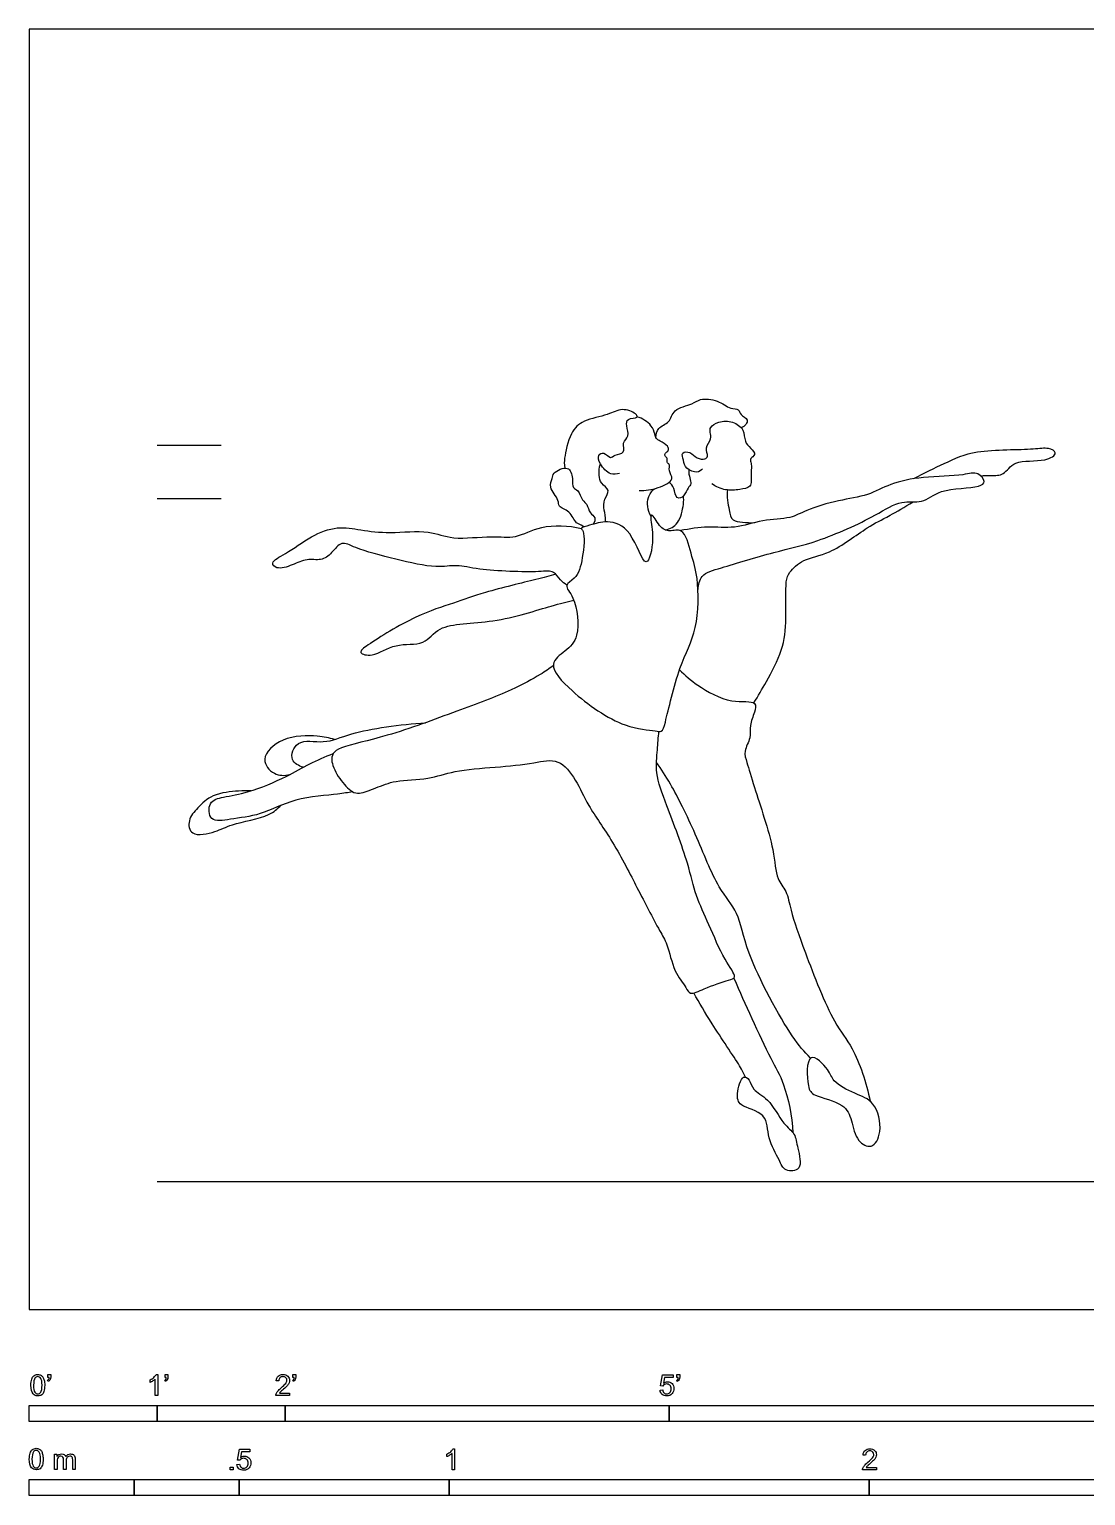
# Model space of a CAD drawing. Header units: millimetres. Extents: x 1.9 to 19.7, y 0.9 to 24.9.
# Drawn here: x 1.914 to 4.43, y 0.86 to 4.351 of the extents above; entities that cross this region are included whole.
import ezdxf

# ---------------------------------------------------------------- set-up
doc = ezdxf.new("R2010")
doc.units = ezdxf.units.MM
for name, color, linetype, true_color in [('AG-DIAGRAM', 7, 'Continuous', 0xfecc66), ('AG-GUIDE', 7, 'Continuous', 0xcccccc), ('AG-PEOPLE', 7, 'Continuous', 0x66ccff), ('N-SYMB', 7, 'Continuous', 0x800040), ('X-VPRT', 6, 'Continuous', 0xff00ff)]:
    doc.layers.add(name, color=color, linetype=linetype, true_color=true_color)

msp = doc.modelspace()

# ---------------------------------------------------------------- linework, layer by layer
at = {"layer": 'AG-DIAGRAM'}
msp.add_line((2.2184, 1.6083), (19.3822, 1.6083), dxfattribs=at)
at = {"layer": 'AG-GUIDE'}
for p, q in [((2.2184, 3.3609), (2.3708, 3.3609)), ((2.2184, 3.2339), (2.3708, 3.2339))]:
    msp.add_line(p, q, dxfattribs=at)
at = {"layer": 'AG-PEOPLE'}
for points, knots in [([(3.4057, 3.3794), (3.4063, 3.387), (3.4088, 3.4045), (3.4407, 3.4139), (3.4459, 3.4485), (3.4934, 3.458), (3.5107, 3.473), (3.5543, 3.4703), (3.5813, 3.4462), (3.6044, 3.4487), (3.6063, 3.4328), (3.6273, 3.4228), (3.6203, 3.4099), (3.6136, 3.404), (3.6094, 3.4022)], [0, 0, 0, 0, 0.272701, 0.577751, 0.891278, 1.267685, 1.543409, 1.904371, 2.249357, 2.493859, 2.699461, 2.952358, 3.141442, 3.352779, 3.352779, 3.352779, 3.352779]), ([(3.3192, 3.2941), (3.3125, 3.2921), (3.2968, 3.2885), (3.2717, 3.3146), (3.266, 3.3375), (3.2829, 3.3466), (3.2979, 3.3271), (3.3075, 3.34), (3.3354, 3.3406), (3.3236, 3.3686), (3.3446, 3.3819), (3.335, 3.4065), (3.3362, 3.4265), (3.365, 3.4252), (3.3571, 3.439), (3.3237, 3.4513), (3.2911, 3.4316), (3.2328, 3.4221), (3.2008, 3.3924), (3.1872, 3.3289), (3.1874, 3.3175), (3.1887, 3.3067)], [0, 0, 0, 0, 0.262532, 0.597092, 0.857256, 1.063704, 1.311069, 1.511861, 1.775255, 2.039126, 2.295458, 2.576305, 2.806814, 3.067047, 3.232041, 3.559194, 3.91291, 4.345905, 4.722663, 5.166651, 5.438659, 5.438659, 5.438659, 5.438659]), ([(3.3662, 3.2536), (3.3813, 3.2527), (3.4083, 3.257), (3.4534, 3.2783), (3.4341, 3.2992), (3.4411, 3.3164), (3.4302, 3.3194), (3.4351, 3.3301), (3.4263, 3.3351), (3.4276, 3.3436), (3.4376, 3.348), (3.4348, 3.3607), (3.4164, 3.3712), (3.4059, 3.3758), (3.4031, 3.3888), (3.3969, 3.4103), (3.3736, 3.4254), (3.3609, 3.4287)], [0, 0, 0, 0, 0.385853, 0.742514, 0.998445, 1.221111, 1.375103, 1.543723, 1.708411, 1.856954, 2.031366, 2.212314, 2.475055, 2.664121, 2.859204, 3.125919, 3.485658, 3.485658, 3.485658, 3.485658]), ([(3.5169, 3.3048), (3.5133, 3.3013), (3.5046, 3.2933), (3.476, 3.3042), (3.4722, 3.324), (3.4648, 3.3457), (3.4899, 3.3464), (3.5018, 3.3288), (3.5226, 3.3269), (3.5317, 3.3348), (3.5218, 3.3558), (3.5396, 3.3756), (3.5349, 3.3914), (3.5339, 3.4055), (3.5564, 3.4191), (3.5891, 3.4195), (3.6175, 3.3994), (3.6158, 3.3696), (3.6308, 3.3548), (3.6467, 3.3385), (3.6293, 3.3301), (3.6323, 3.3205), (3.6343, 3.3093), (3.6322, 3.3009), (3.6328, 3.2871), (3.6328, 3.2758), (3.6321, 3.2601), (3.6039, 3.2552), (3.5717, 3.2522), (3.5489, 3.2623), (3.5389, 3.269)], [0, 0, 0, 0, 0.222811, 0.513017, 0.773554, 1.010844, 1.246598, 1.51006, 1.757123, 1.927031, 2.180981, 2.461497, 2.684344, 2.883183, 3.157829, 3.4852, 3.804254, 4.098928, 4.365126, 4.603129, 4.81134, 4.97996, 5.171814, 5.340876, 5.550023, 5.748438, 5.950574, 6.236671, 6.568495, 6.911506, 6.911506, 6.911506, 6.911506]), ([(4.1793, 3.2886), (4.1877, 3.289), (4.2095, 3.2893), (4.2356, 3.2883), (4.2595, 3.3293), (4.3289, 3.319), (4.367, 3.3428), (4.3372, 3.3569), (4.3035, 3.3487), (4.1655, 3.3519), (4.1002, 3.3205), (4.0439, 3.2945), (4.0196, 3.2813)], [5.560501, 5.560501, 5.560501, 5.560501, 5.74328, 6.059683, 6.416341, 6.893073, 7.207628, 7.45842, 7.80496, 8.464625, 8.993508, 9.432205, 9.432205, 9.432205, 9.432205]), ([(3.2343, 3.1667), (3.2249, 3.174), (3.2139, 3.1734), (3.2029, 3.2061), (3.1717, 3.2132), (3.1765, 3.2314), (3.1491, 3.2602), (3.1599, 3.2818), (3.1596, 3.2964), (3.1995, 3.3159), (3.2089, 3.2819), (3.2061, 3.2582), (3.2224, 3.2549), (3.2296, 3.2287), (3.2432, 3.2215), (3.2473, 3.1989), (3.2637, 3.1901), (3.2597, 3.1783), (3.2569, 3.1731)], [4.641559, 4.641559, 4.641559, 4.641559, 4.848231, 5.177747, 5.482047, 5.704731, 6.05842, 6.326875, 6.546693, 6.885312, 7.193373, 7.468496, 7.678613, 7.972352, 8.199463, 8.469888, 8.704271, 8.93863, 8.93863, 8.93863, 8.93863]), ([(3.2857, 3.1785), (3.2864, 3.1925), (3.2819, 3.2058), (3.281, 3.2333), (3.2993, 3.2538), (3.274, 3.2698), (3.2697, 3.2897), (3.2708, 3.3081), (3.2737, 3.3165)], [7.17548, 7.17548, 7.17548, 7.17548, 7.453899, 7.763573, 8.040618, 8.329149, 8.598233, 8.908548, 8.908548, 8.908548, 8.908548]), ([(3.4841, 3.3029), (3.4836, 3.2883), (3.4939, 3.268), (3.4805, 3.2604), (3.4751, 3.2392), (3.4527, 3.2305), (3.4511, 3.2608), (3.4418, 3.2686), (3.4374, 3.2729)], [0, 0, 0, 0, 0.323515, 0.547173, 0.84117, 1.090505, 1.398429, 1.671385, 1.671385, 1.671385, 1.671385]), ([(3.5062, 3.0177), (3.5069, 3.0286), (3.5125, 3.0555), (3.5658, 3.07), (3.6913, 3.1091), (3.789, 3.1283), (3.9272, 3.1904), (3.9869, 3.2319), (4.0423, 3.2205), (4.0815, 3.2597), (4.1722, 3.2583), (4.1935, 3.2739), (4.1719, 3.2997), (4.1347, 3.2874), (4.0415, 3.2872), (3.9655, 3.2714), (3.9104, 3.2399), (3.8414, 3.2309), (3.7648, 3.2083), (3.7264, 3.185), (3.6588, 3.1852), (3.5941, 3.1609), (3.5299, 3.1697), (3.4862, 3.162), (3.4647, 3.1577)], [0, 0, 0, 0, 0.327994, 0.733718, 1.386288, 1.982791, 2.681736, 3.164031, 3.557449, 3.97394, 4.513421, 4.753464, 5.028584, 5.371973, 5.927489, 6.437606, 6.883752, 7.364491, 7.872104, 8.25297, 8.713078, 9.188962, 9.644802, 10.109446, 10.109446, 10.109446, 10.109446]), ([(3.3944, 3.1917), (3.3904, 3.1989), (3.3855, 3.2151), (3.3857, 3.2371), (3.3959, 3.252), (3.4023, 3.2576)], [0, 0, 0, 0, 0.2846499, 0.5494609, 0.8384811, 0.8384811, 0.8384811, 0.8384811]), ([(3.5762, 3.2546), (3.5746, 3.2388), (3.5796, 3.2085), (3.5862, 3.1797), (3.6132, 3.1779), (3.6317, 3.1762), (3.6413, 3.177)], [0, 0, 0, 0, 0.396027, 0.684809, 0.960228, 1.26898, 1.26898, 1.26898, 1.26898]), ([(3.4291, 3.1588), (3.4396, 3.1624), (3.462, 3.1722), (3.4724, 3.2189), (3.4722, 3.2343), (3.4717, 3.2407)], [0, 0, 0, 0, 0.3303526, 0.7180607, 0.9572226, 0.9572226, 0.9572226, 0.9572226]), ([(3.6392, 2.7475), (3.6497, 2.7642), (3.6689, 2.7983), (3.7104, 2.8737), (3.7174, 2.9456), (3.7135, 3.0353), (3.7226, 3.0591), (3.7587, 3.0932), (3.8223, 3.0999), (3.9103, 3.1686), (3.9527, 3.187), (3.9985, 3.2144), (4.0183, 3.2261)], [0, 0, 0, 0, 0.440901, 0.961357, 1.464975, 1.995209, 2.278943, 2.655756, 3.11723, 3.707193, 4.159315, 4.489761, 4.489761, 4.489761, 4.489761]), ([(3.4041, 2.681), (3.3889, 2.6834), (3.3238, 2.6864), (3.2094, 2.7677), (3.1447, 2.8391), (3.1922, 2.8716), (3.2267, 2.905), (3.2171, 2.9974), (3.1837, 3.0284), (3.2184, 3.0432), (3.2326, 3.0909), (3.2378, 3.1552), (3.2242, 3.1647), (3.2518, 3.1711), (3.2918, 3.1842), (3.3503, 3.1633), (3.3834, 3.0473), (3.4036, 3.1427), (3.3921, 3.1827), (3.3962, 3.2019), (3.4136, 3.1651), (3.4379, 3.1531), (3.4734, 3.1677), (3.4904, 3.0978), (3.5081, 3.0458), (3.5081, 2.9189), (3.4593, 2.8381), (3.4306, 2.7069), (3.4213, 2.677), (3.411, 2.68), (3.4041, 2.681)], [0, 0, 0, 0, 0.488006, 1.189002, 1.694133, 2.064076, 2.457965, 2.995878, 3.329556, 3.614985, 4.030515, 4.483687, 4.647918, 4.907166, 5.283901, 5.728114, 6.231874, 6.662225, 7.065426, 7.228127, 7.546525, 7.846811, 8.145324, 8.580998, 9.032072, 9.651476, 10.234884, 10.89356, 11.172433, 11.392278, 11.392278, 11.392278, 11.392278]), ([(3.1936, 3.0279), (3.1885, 3.0319), (3.1779, 3.0393), (3.1628, 3.0643), (3.1241, 3.0575), (2.9851, 3.0626), (2.9337, 3.0779), (2.8794, 3.0673), (2.7869, 3.0899), (2.6939, 3.1126), (2.6568, 3.1355), (2.6346, 3.1033), (2.6085, 3.0851), (2.5738, 3.0923), (2.5414, 3.0757), (2.5037, 3.0638), (2.4862, 3.0838), (2.529, 3.104), (2.5838, 3.1455), (2.6463, 3.1698), (2.7047, 3.1588), (2.7728, 3.15), (2.8654, 3.1607), (2.9219, 3.1338), (3.0145, 3.1474), (3.0726, 3.137), (3.1332, 3.1739), (3.1979, 3.1699), (3.2287, 3.163)], [0, 0, 0, 0, 0.253693, 0.534612, 0.878541, 1.555493, 1.98208, 2.386354, 2.951673, 3.522077, 3.859363, 4.184681, 4.502135, 4.82733, 5.178537, 5.528201, 5.746389, 6.096152, 6.588996, 7.049813, 7.480869, 7.96103, 8.504418, 8.956455, 9.499265, 9.933817, 10.398356, 10.956285, 10.956285, 10.956285, 10.956285]), ([(3.1678, 3.0538), (3.1519, 3.0497), (3.1206, 3.0412), (2.9971, 3.0117), (2.9241, 2.9847), (2.834, 2.9573), (2.727, 2.8914), (2.6935, 2.8657), (2.7362, 2.8558), (2.7843, 2.8929), (2.8562, 2.8813), (2.8886, 2.9389), (3.0207, 2.9342), (3.155, 2.9793), (3.1925, 2.9877), (3.2104, 2.9924)], [0, 0, 0, 0, 0.402873, 1.039475, 1.553472, 2.114881, 2.76945, 3.058318, 3.35538, 3.803736, 4.262337, 4.676436, 5.321857, 6.007275, 6.434095, 6.434095, 6.434095, 6.434095]), ([(3.1619, 2.8364), (3.1516, 2.8289), (3.1295, 2.8135), (3.0575, 2.7737), (2.9291, 2.7272), (2.7747, 2.6688), (2.6601, 2.6448), (2.6352, 2.6288), (2.6318, 2.6056), (2.6504, 2.5663), (2.681, 2.5345), (2.7007, 2.5306), (2.7414, 2.5457), (2.7864, 2.565), (2.8651, 2.5639), (2.9268, 2.5882), (3.0237, 2.5939), (3.1125, 2.603), (3.1755, 2.6179), (3.218, 2.5626), (3.2442, 2.5004), (3.3053, 2.4179), (3.36, 2.3091), (3.3872, 2.2574), (3.4146, 2.2044), (3.4348, 2.1732), (3.4471, 2.1083), (3.4772, 2.0726), (3.4869, 2.0504), (3.5226, 2.069), (3.5761, 2.0869), (3.6016, 2.093), (3.5645, 2.141), (3.5336, 2.2191), (3.499, 2.2892), (3.4839, 2.3665), (3.4325, 2.5014), (3.4032, 2.5773), (3.4099, 2.6355), (3.4116, 2.6651), (3.4132, 2.6796)], [0, 0, 0, 0, 0.353301, 0.859747, 1.535807, 2.294029, 2.902424, 3.18386, 3.436759, 3.816491, 4.191543, 4.434566, 4.799039, 5.207594, 5.70548, 6.174143, 6.736589, 7.287128, 7.720569, 8.163802, 8.637297, 9.223273, 9.855134, 10.299883, 10.728757, 11.081935, 11.543016, 11.936423, 12.174684, 12.510573, 12.959314, 13.187869, 13.582292, 14.127496, 14.626409, 15.138338, 15.827928, 16.348176, 16.772518, 17.15196, 17.15196, 17.15196, 17.15196]), ([(3.4621, 2.8262), (3.4754, 2.8126), (3.5045, 2.7881), (3.5802, 2.7443), (3.6486, 2.7553), (3.6409, 2.7232), (3.6279, 2.6938), (3.6334, 2.6644), (3.6139, 2.6328), (3.6238, 2.6031), (3.6402, 2.5434), (3.6896, 2.4018), (3.6907, 2.3301), (3.7188, 2.2992), (3.7273, 2.2491), (3.7612, 2.1522), (3.8262, 1.985), (3.8776, 1.9297), (3.9079, 1.8424), (3.9159, 1.7994)], [0, 0, 0, 0, 0.433062, 0.973649, 1.39593, 1.657856, 1.987899, 2.295819, 2.62777, 2.928132, 3.380734, 4.090324, 4.570232, 4.914612, 5.303847, 5.895527, 6.657234, 7.165571, 7.822003, 7.822003, 7.822003, 7.822003]), ([(2.5658, 2.5944), (2.5559, 2.5977), (2.5311, 2.6085), (2.5495, 2.6651), (2.6198, 2.6479), (2.6817, 2.6807), (2.7981, 2.6964), (2.8569, 2.7003)], [0, 0, 0, 0, 0.321017, 0.684086, 1.126083, 1.607458, 2.3692, 2.3692, 2.3692, 2.3692]), ([(2.6406, 2.6605), (2.6272, 2.6644), (2.5996, 2.6703), (2.5164, 2.6701), (2.46, 2.6162), (2.4954, 2.5738), (2.5216, 2.5742), (2.5334, 2.5768)], [0, 0, 0, 0, 0.371002, 0.889964, 1.343877, 1.708479, 2.053931, 2.053931, 2.053931, 2.053931]), ([(2.6841, 2.5358), (2.672, 2.534), (2.6476, 2.529), (2.5435, 2.5226), (2.4666, 2.4792), (2.3965, 2.4724), (2.342, 2.4607), (2.3382, 2.5147), (2.379, 2.5245), (2.4373, 2.5333), (2.5265, 2.571), (2.5798, 2.6035), (2.6185, 2.6195), (2.6373, 2.6268)], [0, 0, 0, 0, 0.34667, 0.921287, 1.467099, 1.953273, 2.33294, 2.673233, 3.010743, 3.458975, 4.02161, 4.480074, 4.925558, 4.925558, 4.925558, 4.925558]), ([(3.7744, 1.9016), (3.7589, 1.9185), (3.7272, 1.9494), (3.618, 2.1502), (3.6065, 2.2475), (3.5498, 2.3086), (3.5026, 2.4351), (3.4432, 2.5534), (3.419, 2.589), (3.4072, 2.606)], [0, 0, 0, 0, 0.475336, 1.329463, 1.89989, 2.396828, 3.069457, 3.728982, 4.180049, 4.180049, 4.180049, 4.180049]), ([(2.4421, 2.5383), (2.432, 2.5387), (2.412, 2.5384), (2.3484, 2.5319), (2.3156, 2.4987), (2.29, 2.4703), (2.2966, 2.4267), (2.3608, 2.4403), (2.3933, 2.46), (2.4874, 2.4761), (2.5041, 2.4953), (2.5132, 2.5037)], [0, 0, 0, 0, 0.316167, 0.76318, 1.15391, 1.501505, 1.816391, 2.23142, 2.615598, 3.15736, 3.506102, 3.506102, 3.506102, 3.506102]), ([(3.5916, 2.0924), (3.6054, 2.0601), (3.6332, 1.9982), (3.6787, 1.9002), (3.7141, 1.8409), (3.7308, 1.7628), (3.7324, 1.724)], [0, 0, 0, 0, 0.587499, 1.173686, 1.654642, 2.272316, 2.272316, 2.272316, 2.272316]), ([(3.6195, 1.8564), (3.6149, 1.8654), (3.6065, 1.8841), (3.5355, 1.987), (3.5103, 2.0322), (3.4962, 2.057)], [0, 0, 0, 0, 0.316732, 0.942454, 1.472756, 1.472756, 1.472756, 1.472756]), ([(3.7857, 1.8137), (3.7756, 1.8183), (3.7656, 1.8311), (3.763, 1.9301), (3.8205, 1.8726), (3.8256, 1.8458), (3.8802, 1.8152), (3.9298, 1.8007), (3.9472, 1.7278), (3.9218, 1.6829), (3.8826, 1.7036), (3.8726, 1.7538), (3.8561, 1.7957), (3.8014, 1.8066), (3.7857, 1.8137)], [0, 0, 0, 0, 0.305441, 0.770728, 1.167264, 1.486081, 1.918855, 2.32555, 2.796636, 3.159613, 3.48263, 3.888314, 4.263107, 4.734696, 4.734696, 4.734696, 4.734696]), ([(3.6277, 1.8494), (3.6242, 1.8544), (3.6105, 1.8648), (3.5973, 1.815), (3.6036, 1.7854), (3.6741, 1.7725), (3.6695, 1.7098), (3.7, 1.6613), (3.7107, 1.6302), (3.7584, 1.6338), (3.7421, 1.6886), (3.7388, 1.723), (3.7069, 1.7447), (3.677, 1.806), (3.6362, 1.8239), (3.6321, 1.843), (3.6277, 1.8494)], [0, 0, 0, 0, 0.218762, 0.587325, 0.889886, 1.32462, 1.747051, 2.181968, 2.492325, 2.806619, 3.198789, 3.536162, 3.877554, 4.34786, 4.717294, 4.999807, 4.999807, 4.999807, 4.999807])]:
    msp.add_open_spline(points, degree=3, knots=knots, dxfattribs=at)
at = {"layer": 'N-SYMB'}
for points in [[(1.9587, 1.1321), (1.9572, 1.1346)], [(1.9578, 1.1415), (1.9578, 1.1487), (1.9645, 1.1487), (1.9645, 1.143)], [(1.9608, 1.1415), (1.9578, 1.1415)], [(2.2013, 1.1297), (2.2013, 1.1358)], [(2.2196, 1.0981), (2.2136, 1.0981), (2.2136, 1.1373)], [(2.2157, 1.1484), (2.2196, 1.1484), (2.2196, 1.0981)], [(2.2377, 1.1321), (2.2362, 1.1346)], [(2.2368, 1.1415), (2.2368, 1.1487), (2.2434, 1.1487), (2.2434, 1.143)], [(2.2398, 1.1415), (2.2368, 1.1415)], [(2.5079, 1.133), (2.5016, 1.1337)], [(2.5425, 1.1321), (2.541, 1.1346)], [(2.5416, 1.1415), (2.5416, 1.1487), (2.5482, 1.1487), (2.5482, 1.143)], [(2.5446, 1.1415), (2.5416, 1.1415)], [(3.4226, 1.121), (3.4169, 1.1216), (3.4217, 1.1475), (3.4467, 1.1475), (3.4467, 1.1415), (3.4265, 1.1415), (3.4238, 1.1279)], [(3.4569, 1.1321), (3.4554, 1.1346)], [(3.456, 1.1415), (3.456, 1.1487), (3.4626, 1.1487), (3.4626, 1.143)], [(3.459, 1.1415), (3.456, 1.1415)], [(2.5335, 1.1038), (2.5335, 1.0981), (2.5007, 1.0981)], [(2.5091, 1.1038), (2.5335, 1.1038)], [(3.4157, 1.1111), (3.4223, 1.1117)], [(1.9739, 0.9223), (1.9739, 0.9584), (1.9793, 0.9584), (1.9793, 0.9533)], [(2.0016, 0.9434), (2.0016, 0.9223), (1.9953, 0.9223), (1.9953, 0.9458)], [(2.023, 0.947), (2.023, 0.9223), (2.017, 0.9223), (2.017, 0.9449)], [(2.4151, 0.9441), (2.4091, 0.9447), (2.4139, 0.9706), (2.4389, 0.9706), (2.4389, 0.9646), (2.4191, 0.9646), (2.4164, 0.951)], [(2.9082, 0.9528), (2.9082, 0.9588)], [(2.9266, 0.9212), (2.9206, 0.9212), (2.9206, 0.9603)], [(2.9227, 0.9715), (2.9266, 0.9715), (2.9266, 0.9212)], [(3.9055, 0.9561), (3.8992, 0.9567)], [(1.9799, 0.941), (1.9799, 0.9223), (1.9739, 0.9223)], [(2.4082, 0.9341), (2.4145, 0.9347)], [(3.9311, 0.9269), (3.9311, 0.9212), (3.8983, 0.9212)], [(3.9067, 0.9269), (3.9311, 0.9269)]]:
    msp.add_lwpolyline(points, dxfattribs=at)
for points in [[(1.9136, 1.0368), (1.9136, 1.0749), (2.2184, 1.0749), (2.2184, 1.0368)], [(2.2184, 1.0368), (2.2184, 1.0749), (2.5232, 1.0749), (2.5232, 1.0368)], [(2.5232, 1.0368), (2.5232, 1.0749), (3.4376, 1.0749), (3.4376, 1.0368)], [(3.4376, 1.0368), (3.4376, 1.0749), (4.9616, 1.0749), (4.9616, 1.0368)], [(2.3923, 0.9212), (2.3923, 0.9281), (2.3992, 0.9281), (2.3992, 0.9212)], [(1.9136, 0.8599), (1.9136, 0.898), (2.1636, 0.898), (2.1636, 0.8599)], [(2.1636, 0.8599), (2.1636, 0.898), (2.4136, 0.898), (2.4136, 0.8599)], [(2.4136, 0.8599), (2.4136, 0.898), (2.9136, 0.898), (2.9136, 0.8599)], [(2.9136, 0.8599), (2.9136, 0.898), (3.9136, 0.898), (3.9136, 0.8599)], [(3.9136, 0.8599), (3.9136, 0.898), (4.9136, 0.898), (4.9136, 0.8599)]]:
    msp.add_lwpolyline(points, close=True, dxfattribs=at)
for points in [[(1.9175, 1.1228), (1.9175, 1.1285), (1.9181, 1.1333), (1.9193, 1.137)], [(1.9226, 1.1023), (1.9193, 1.1065), (1.9175, 1.1132), (1.9175, 1.1228)], [(1.9193, 1.137), (1.9205, 1.1406), (1.9223, 1.1433), (1.9247, 1.1454)], [(1.9271, 1.1397), (1.925, 1.1367), (1.9238, 1.1309), (1.9238, 1.1228)], [(1.9238, 1.1228), (1.9238, 1.1144), (1.9247, 1.109), (1.9268, 1.1062)], [(1.9247, 1.1454), (1.9271, 1.1472), (1.9301, 1.1484), (1.9337, 1.1484)], [(1.9337, 1.1433), (1.931, 1.1433), (1.9286, 1.1421), (1.9271, 1.1397)], [(1.9337, 1.1484), (1.9364, 1.1484), (1.9389, 1.1478), (1.941, 1.1466)], [(1.941, 1.1391), (1.9392, 1.1418), (1.9368, 1.1433), (1.9337, 1.1433)], [(1.941, 1.1466), (1.9431, 1.1457), (1.9446, 1.1439), (1.9461, 1.1421)], [(1.944, 1.1228), (1.944, 1.1309), (1.9428, 1.1364), (1.941, 1.1391)], [(1.941, 1.1062), (1.9428, 1.109), (1.944, 1.1144), (1.944, 1.1228)], [(1.9461, 1.1421), (1.9473, 1.14), (1.9482, 1.1376), (1.9491, 1.1346)], [(1.9503, 1.1228), (1.9503, 1.1168), (1.9497, 1.112), (1.9485, 1.1083)], [(1.9491, 1.1346), (1.9497, 1.1315), (1.9503, 1.1276), (1.9503, 1.1228)], [(1.9572, 1.1346), (1.9584, 1.1352), (1.9593, 1.1358), (1.9599, 1.137)], [(1.9633, 1.1364), (1.9624, 1.1346), (1.9608, 1.133), (1.9587, 1.1321)], [(1.9599, 1.137), (1.9605, 1.1382), (1.9608, 1.1397), (1.9608, 1.1415)], [(1.9645, 1.143), (1.9645, 1.14), (1.9642, 1.1376), (1.9633, 1.1364)], [(2.2013, 1.1358), (2.2046, 1.1373), (2.2076, 1.1394), (2.2103, 1.1415)], [(2.2076, 1.133), (2.2052, 1.1315), (2.2031, 1.1303), (2.2013, 1.1297)], [(2.2136, 1.1373), (2.2121, 1.1358), (2.21, 1.1343), (2.2076, 1.133)], [(2.2103, 1.1415), (2.2127, 1.1439), (2.2145, 1.146), (2.2157, 1.1484)], [(2.2362, 1.1346), (2.2374, 1.1352), (2.2383, 1.1358), (2.2389, 1.137)], [(2.2422, 1.1364), (2.2413, 1.1346), (2.2398, 1.133), (2.2377, 1.1321)], [(2.2389, 1.137), (2.2395, 1.1382), (2.2398, 1.1397), (2.2398, 1.1415)], [(2.2434, 1.143), (2.2434, 1.14), (2.2431, 1.1376), (2.2422, 1.1364)], [(2.5016, 1.1337), (2.5022, 1.1385), (2.5037, 1.1421), (2.5067, 1.1445)], [(2.5067, 1.1445), (2.5094, 1.1469), (2.5133, 1.1484), (2.5178, 1.1484)], [(2.5106, 1.1406), (2.5088, 1.1388), (2.5079, 1.1364), (2.5079, 1.133)], [(2.5178, 1.1433), (2.5148, 1.1433), (2.5124, 1.1424), (2.5106, 1.1406)], [(2.5133, 1.1165), (2.5187, 1.121), (2.5223, 1.1246), (2.5244, 1.127)], [(2.5178, 1.1484), (2.5226, 1.1484), (2.5266, 1.1469), (2.5293, 1.1442)], [(2.5247, 1.1406), (2.5229, 1.1424), (2.5205, 1.1433), (2.5178, 1.1433)], [(2.5284, 1.1222), (2.5263, 1.1201), (2.5232, 1.1174), (2.5187, 1.1135)], [(2.5244, 1.127), (2.5263, 1.1297), (2.5272, 1.1321), (2.5272, 1.1346)], [(2.5272, 1.1346), (2.5272, 1.137), (2.5263, 1.1391), (2.5247, 1.1406)], [(2.5323, 1.1285), (2.5314, 1.1264), (2.5302, 1.1246), (2.5284, 1.1222)], [(2.5293, 1.1442), (2.5323, 1.1415), (2.5335, 1.1382), (2.5335, 1.1343)], [(2.5335, 1.1343), (2.5335, 1.1324), (2.5332, 1.1303), (2.5323, 1.1285)], [(2.541, 1.1346), (2.5422, 1.1352), (2.5431, 1.1358), (2.5437, 1.137)], [(2.547, 1.1364), (2.5461, 1.1346), (2.5446, 1.133), (2.5425, 1.1321)], [(2.5437, 1.137), (2.5443, 1.1382), (2.5446, 1.1397), (2.5446, 1.1415)], [(2.5482, 1.143), (2.5482, 1.14), (2.5479, 1.1376), (2.547, 1.1364)], [(3.4262, 1.1243), (3.4247, 1.1234), (3.4235, 1.1222), (3.4226, 1.121)], [(3.4238, 1.1279), (3.4268, 1.13), (3.4301, 1.1312), (3.4334, 1.1312)], [(3.4316, 1.1258), (3.4298, 1.1258), (3.428, 1.1252), (3.4262, 1.1243)], [(3.4395, 1.1228), (3.4373, 1.1246), (3.4349, 1.1258), (3.4316, 1.1258)], [(3.4334, 1.1312), (3.4376, 1.1312), (3.4413, 1.1297), (3.4443, 1.1267)], [(3.4425, 1.1144), (3.4425, 1.118), (3.4413, 1.1207), (3.4395, 1.1228)], [(3.4443, 1.1267), (3.4473, 1.1237), (3.4488, 1.1198), (3.4488, 1.115)], [(3.4554, 1.1346), (3.4566, 1.1352), (3.4575, 1.1358), (3.4581, 1.137)], [(3.4614, 1.1364), (3.4605, 1.1346), (3.459, 1.133), (3.4569, 1.1321)], [(3.4581, 1.137), (3.4587, 1.1382), (3.459, 1.1397), (3.459, 1.1415)], [(3.4626, 1.143), (3.4626, 1.14), (3.4623, 1.1376), (3.4614, 1.1364)], [(1.9337, 1.0975), (1.9289, 1.0975), (1.9253, 1.0987), (1.9226, 1.1023)], [(1.9268, 1.1062), (1.9286, 1.1035), (1.931, 1.102), (1.9337, 1.102)], [(1.9337, 1.102), (1.9368, 1.102), (1.9392, 1.1035), (1.941, 1.1062)], [(1.9431, 1.0999), (1.9407, 1.0981), (1.9377, 1.0975), (1.9337, 1.0975)], [(1.9485, 1.1083), (1.9473, 1.1047), (1.9455, 1.102), (1.9431, 1.0999)], [(2.5007, 1.0981), (2.5004, 1.0993), (2.5007, 1.1008), (2.5013, 1.1023)], [(2.5013, 1.1023), (2.5022, 1.1044), (2.5034, 1.1068), (2.5052, 1.109)], [(2.5052, 1.109), (2.5073, 1.1111), (2.5097, 1.1135), (2.5133, 1.1165)], [(2.5118, 1.1071), (2.5106, 1.1062), (2.5097, 1.105), (2.5091, 1.1038)], [(2.5187, 1.1135), (2.5151, 1.1105), (2.5127, 1.1083), (2.5118, 1.1071)], [(3.4208, 1.1008), (3.4178, 1.1035), (3.4163, 1.1068), (3.4157, 1.1111)], [(3.4319, 1.0975), (3.4271, 1.0975), (3.4235, 1.0984), (3.4208, 1.1008)], [(3.4223, 1.1117), (3.4226, 1.1083), (3.4238, 1.1062), (3.4256, 1.1044)], [(3.4256, 1.1044), (3.4271, 1.1029), (3.4292, 1.102), (3.4319, 1.102)], [(3.4319, 1.102), (3.4346, 1.102), (3.4373, 1.1032), (3.4395, 1.1056)], [(3.4449, 1.1032), (3.4419, 1.099), (3.4373, 1.0975), (3.4319, 1.0975)], [(3.4395, 1.1056), (3.4413, 1.1077), (3.4425, 1.1108), (3.4425, 1.1144)], [(3.4488, 1.115), (3.4488, 1.1105), (3.4476, 1.1065), (3.4449, 1.1032)], [(1.9136, 0.947), (1.9136, 0.9527), (1.9142, 0.9575), (1.9155, 0.9611)], [(1.9188, 0.9265), (1.9155, 0.9307), (1.9136, 0.9373), (1.9136, 0.947)], [(1.9155, 0.9611), (1.9167, 0.9648), (1.9185, 0.9675), (1.9209, 0.9696)], [(1.9233, 0.9639), (1.9212, 0.9608), (1.92, 0.9551), (1.92, 0.947)], [(1.92, 0.947), (1.92, 0.9385), (1.9209, 0.9331), (1.923, 0.9304)], [(1.9209, 0.9696), (1.9233, 0.9714), (1.9263, 0.9726), (1.9299, 0.9726)], [(1.9299, 0.9675), (1.9272, 0.9675), (1.9248, 0.9663), (1.9233, 0.9639)], [(1.9299, 0.9726), (1.9326, 0.9726), (1.935, 0.972), (1.9371, 0.9708)], [(1.9371, 0.9632), (1.9353, 0.966), (1.9329, 0.9675), (1.9299, 0.9675)], [(1.9371, 0.9708), (1.9392, 0.9699), (1.9408, 0.9681), (1.9423, 0.9663)], [(1.9401, 0.947), (1.9401, 0.9551), (1.9389, 0.9605), (1.9371, 0.9632)], [(1.9371, 0.9304), (1.9389, 0.9331), (1.9401, 0.9385), (1.9401, 0.947)], [(1.9423, 0.9663), (1.9435, 0.9642), (1.9444, 0.9617), (1.9453, 0.9587)], [(1.9465, 0.947), (1.9465, 0.941), (1.9459, 0.9361), (1.9447, 0.9325)], [(1.9453, 0.9587), (1.9459, 0.9557), (1.9465, 0.9518), (1.9465, 0.947)], [(1.9793, 0.9533), (1.9805, 0.9551), (1.982, 0.9566), (1.9838, 0.9575)], [(1.9808, 0.9485), (1.9802, 0.9467), (1.9799, 0.9443), (1.9799, 0.941)], [(1.9841, 0.9524), (1.9826, 0.9515), (1.9817, 0.9503), (1.9808, 0.9485)], [(1.9838, 0.9575), (1.9856, 0.9587), (1.9877, 0.9593), (1.9901, 0.9593)], [(1.9889, 0.9539), (1.9871, 0.9539), (1.9856, 0.9536), (1.9841, 0.9524)], [(1.9938, 0.9518), (1.9929, 0.9533), (1.9911, 0.9539), (1.9889, 0.9539)], [(1.9901, 0.9593), (1.9929, 0.9593), (1.9953, 0.9587), (1.9968, 0.9575)], [(1.9953, 0.9458), (1.9953, 0.9485), (1.995, 0.9506), (1.9938, 0.9518)], [(1.9968, 0.9575), (1.9986, 0.9563), (1.9998, 0.9548), (2.0004, 0.953)], [(2.0004, 0.953), (2.0034, 0.9572), (2.007, 0.9593), (2.0118, 0.9593)], [(2.004, 0.9515), (2.0022, 0.9497), (2.0016, 0.947), (2.0016, 0.9434)], [(2.0103, 0.9539), (2.0079, 0.9539), (2.0058, 0.953), (2.004, 0.9515)], [(2.0139, 0.953), (2.013, 0.9536), (2.0118, 0.9539), (2.0103, 0.9539)], [(2.0118, 0.9593), (2.0155, 0.9593), (2.0182, 0.9581), (2.02, 0.9563)], [(2.0164, 0.9503), (2.0158, 0.9515), (2.0151, 0.9524), (2.0139, 0.953)], [(2.017, 0.9449), (2.017, 0.9476), (2.0167, 0.9491), (2.0164, 0.9503)], [(2.02, 0.9563), (2.0221, 0.9542), (2.023, 0.9512), (2.023, 0.947)], [(2.4188, 0.9474), (2.4173, 0.9465), (2.4161, 0.9453), (2.4151, 0.9441)], [(2.4164, 0.951), (2.4194, 0.9531), (2.4224, 0.9543), (2.4257, 0.9543)], [(2.4242, 0.9489), (2.4221, 0.9489), (2.4203, 0.9483), (2.4188, 0.9474)], [(2.432, 0.9459), (2.4299, 0.9477), (2.4272, 0.9489), (2.4242, 0.9489)], [(2.4257, 0.9543), (2.4302, 0.9543), (2.4338, 0.9528), (2.4368, 0.9498)], [(2.4347, 0.9375), (2.4347, 0.9411), (2.4338, 0.9438), (2.432, 0.9459)], [(2.4368, 0.9498), (2.4398, 0.9468), (2.4414, 0.9429), (2.4414, 0.9381)], [(2.9082, 0.9588), (2.9115, 0.9603), (2.9145, 0.9625), (2.9173, 0.9646)], [(2.9145, 0.9561), (2.9121, 0.9546), (2.91, 0.9534), (2.9082, 0.9528)], [(2.9206, 0.9603), (2.9191, 0.9588), (2.917, 0.9573), (2.9145, 0.9561)], [(2.9173, 0.9646), (2.9197, 0.967), (2.9215, 0.9691), (2.9227, 0.9715)], [(3.8992, 0.9567), (3.8998, 0.9616), (3.9013, 0.9652), (3.9043, 0.9676)], [(3.9043, 0.9676), (3.907, 0.97), (3.9109, 0.9715), (3.9155, 0.9715)], [(3.9082, 0.9637), (3.9064, 0.9619), (3.9055, 0.9594), (3.9055, 0.9561)], [(3.9155, 0.9664), (3.9124, 0.9664), (3.91, 0.9655), (3.9082, 0.9637)], [(3.9109, 0.9396), (3.9164, 0.9441), (3.92, 0.9477), (3.9221, 0.9501)], [(3.9155, 0.9715), (3.9203, 0.9715), (3.9242, 0.97), (3.9269, 0.9673)], [(3.9224, 0.9637), (3.9206, 0.9655), (3.9182, 0.9664), (3.9155, 0.9664)], [(3.926, 0.9453), (3.9239, 0.9432), (3.9209, 0.9405), (3.9164, 0.9366)], [(3.9221, 0.9501), (3.9239, 0.9528), (3.9248, 0.9552), (3.9248, 0.9576)], [(3.9248, 0.9576), (3.9248, 0.96), (3.9239, 0.9622), (3.9224, 0.9637)], [(3.9299, 0.9516), (3.929, 0.9495), (3.9278, 0.9477), (3.926, 0.9453)], [(3.9269, 0.9673), (3.9299, 0.9646), (3.9311, 0.9613), (3.9311, 0.9573)], [(3.9311, 0.9573), (3.9311, 0.9555), (3.9308, 0.9534), (3.9299, 0.9516)], [(1.9299, 0.9217), (1.9251, 0.9217), (1.9215, 0.9229), (1.9188, 0.9265)], [(1.923, 0.9304), (1.9248, 0.9277), (1.9272, 0.9262), (1.9299, 0.9262)], [(1.9299, 0.9262), (1.9329, 0.9262), (1.9353, 0.9277), (1.9371, 0.9304)], [(1.9392, 0.9241), (1.9368, 0.9223), (1.9338, 0.9217), (1.9299, 0.9217)], [(1.9447, 0.9325), (1.9435, 0.9289), (1.9417, 0.9262), (1.9392, 0.9241)], [(2.413, 0.9239), (2.4103, 0.9266), (2.4085, 0.9299), (2.4082, 0.9341)], [(2.4242, 0.9206), (2.4197, 0.9206), (2.4161, 0.9215), (2.413, 0.9239)], [(2.4145, 0.9347), (2.4151, 0.9314), (2.4161, 0.9293), (2.4179, 0.9275)], [(2.4179, 0.9275), (2.4197, 0.926), (2.4218, 0.9251), (2.4242, 0.9251)], [(2.4242, 0.9251), (2.4272, 0.9251), (2.4296, 0.9263), (2.4317, 0.9287)], [(2.4374, 0.9263), (2.4341, 0.9221), (2.4299, 0.9206), (2.4242, 0.9206)], [(2.4317, 0.9287), (2.4338, 0.9308), (2.4347, 0.9338), (2.4347, 0.9375)], [(2.4414, 0.9381), (2.4414, 0.9335), (2.4401, 0.9296), (2.4374, 0.9263)], [(3.8983, 0.9212), (3.898, 0.9224), (3.8983, 0.9239), (3.8989, 0.9254)], [(3.8989, 0.9254), (3.8998, 0.9275), (3.901, 0.9299), (3.9028, 0.932)], [(3.9028, 0.932), (3.9049, 0.9341), (3.9073, 0.9366), (3.9109, 0.9396)], [(3.9094, 0.9302), (3.9082, 0.9293), (3.9073, 0.9281), (3.9067, 0.9269)], [(3.9164, 0.9366), (3.9127, 0.9335), (3.9103, 0.9314), (3.9094, 0.9302)]]:
    msp.add_open_spline(points, degree=3, dxfattribs=at)
at = {"layer": 'X-VPRT'}
msp.add_lwpolyline([(1.9136, 4.3515), (1.9136, 1.3035), (19.687, 1.3035), (19.687, 4.3515)], close=True, dxfattribs=at)

doc.saveas('drawing.dxf')
